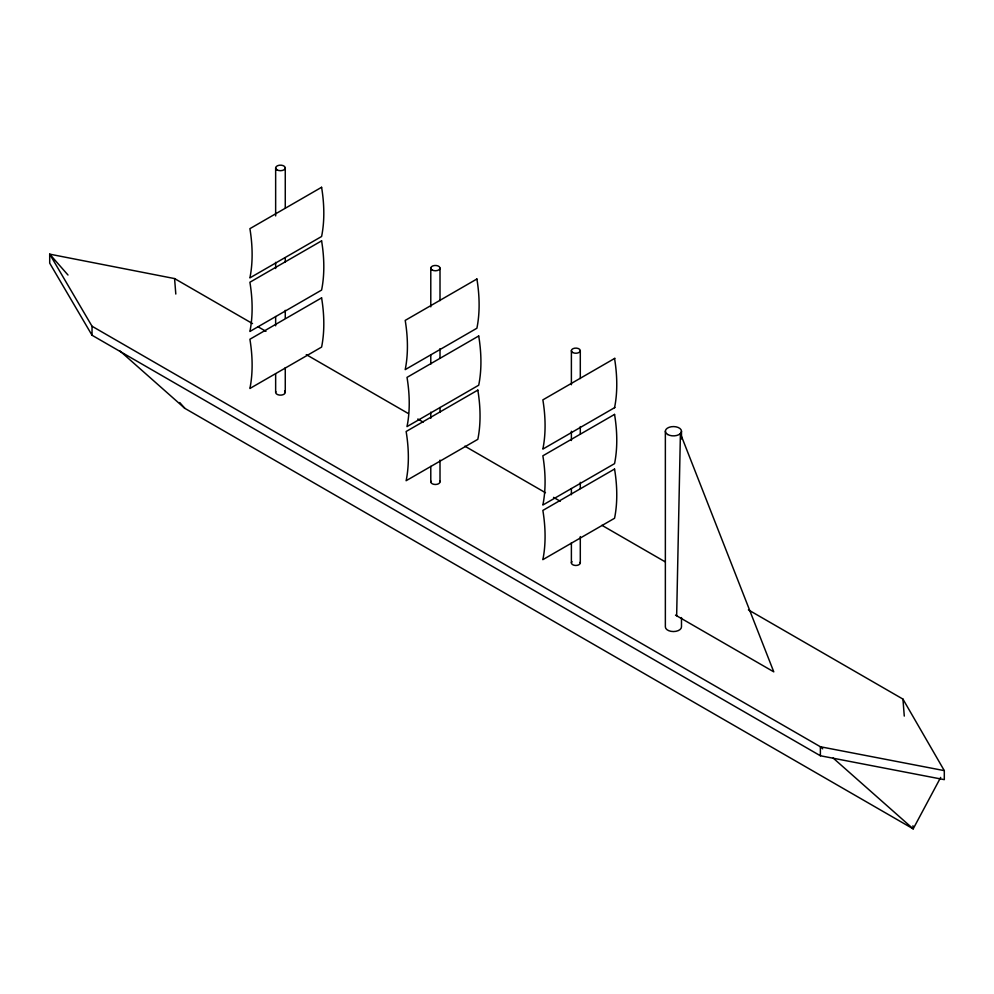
<?xml version="1.0" encoding="UTF-8"?>
<svg xmlns="http://www.w3.org/2000/svg" width="994" height="994" viewBox="0 0 994 994"><rect width="100%" height="100%" fill="white"/><g stroke="black" fill="none" stroke-linecap="round" stroke-linejoin="round"><path stroke-width="1.49" d="M676.653 615.771L680.405 433.558L773.779 671.845L675.51 615.112M940.684 777.407L913.188 828.859L184.834 408.348L119.864 350.882M614.913 358.275L542.861 399.874A146.752 84.726 60 0 1 542.861 449.089L614.913 407.49M67.99 275.015L49.7 254.153L49.7 263.149L92.032 335.251L820.385 755.763L944.3 779.644L944.3 770.636L820.385 746.755L92.032 326.243L49.7 254.153L174.584 278.581L252.526 323.584M257.893 326.691L265.957 331.337M306.276 354.622L408.41 413.579M417.815 419.008L423.195 422.115M464.844 446.169L545.482 492.726M553.546 497.373L560.256 501.249M601.917 525.304L665.085 561.772M748.395 609.869L902.937 699.093L944.3 770.636M822.709 748.817L820.385 746.755L820.385 755.763M833.146 758.049L913.188 828.859L912.952 825.765M179.752 402.545L184.834 408.348M902.937 699.093L904.279 716.09M174.584 278.581L175.801 294.038M681.486 431.234L681.486 439M681.486 617.572L681.486 626.891A8.064 4.659 0 0 1 673.423 631.55A8.064 4.659 0 0 1 665.359 626.891L665.359 431.234M580.297 350.671L580.297 378.552M580.297 426.588L580.297 434.328M580.297 482.351L580.297 488.551M580.297 536.574L580.297 562.902M571.388 350.671L571.388 384.753M571.388 431.234L571.388 440.528M571.388 488.551L571.388 494.739M571.388 542.774L571.388 562.902M440.007 268.119L440.007 300.635M440.007 348.646L440.007 357.939M440.007 407.49L440.007 412.137M440.007 460.135L440.007 481.817M430.787 268.119L430.787 306.835M430.787 354.833L430.787 364.127M430.787 412.137L430.787 418.325M430.787 466.335L430.787 481.817M285.266 167.924L285.266 208.168M285.266 257.695L285.266 262.341M285.266 310.327L285.266 318.068M285.266 367.606L285.266 392.369M275.649 167.924L275.649 215.909M275.649 262.341L275.649 268.529M275.649 316.514L275.649 325.808M275.649 373.794L275.649 392.369M92.032 326.243L92.032 335.251M284.619 390.977A4.808 2.783 0 0 1 281.078 395.127A4.808 2.783 0 0 1 275.81 391.648M439.845 481.133A4.61 2.659 0 0 1 435.397 484.488A4.61 2.659 0 0 1 430.936 481.133M580.136 562.244A4.448 2.572 0 0 1 575.253 565.449A4.448 2.572 0 0 1 571.985 561.622M614.553 358.486A146.752 84.726 60 0 1 614.553 407.702M321.596 187.282L249.904 228.67A146.752 84.726 60 0 1 249.904 277.885L321.596 236.497A146.752 84.726 60 0 0 321.596 187.282M321.596 240.859L249.904 282.246A146.752 84.726 60 0 1 249.904 331.462L321.596 290.074A146.752 84.726 60 0 0 321.596 240.859M321.596 297.865L249.904 339.252A146.752 84.726 60 0 1 249.904 388.48L321.596 347.08A146.752 84.726 60 0 0 321.596 297.865M476.896 279.003L405.204 320.403A146.752 84.726 60 0 1 405.204 369.619L476.896 328.231A146.752 84.726 60 0 0 476.896 279.003M478.71 335.984L407.018 377.385A146.752 84.726 60 0 1 407.018 426.6L478.71 385.212A146.752 84.726 60 0 0 478.71 335.984M477.828 390.108L406.136 431.495A146.752 84.726 60 0 1 406.136 480.711L477.828 439.323A146.752 84.726 60 0 0 477.828 390.108M614.553 414.411L542.861 455.811A146.752 84.726 60 0 1 542.861 505.027L614.553 463.639A146.752 84.726 60 0 0 614.553 414.411M614.553 469.044L542.861 510.431A146.752 84.726 60 0 1 542.861 559.647L614.553 518.259A146.752 84.726 60 0 0 614.553 469.044M572.693 352.497A4.448 2.572 0 0 0 580.136 351.342A4.448 2.572 0 0 0 574.694 348.186A4.448 2.572 0 0 0 572.693 352.497M432.129 269.995A4.61 2.659 0 0 0 439.845 268.802A4.61 2.659 0 0 0 434.204 265.547A4.61 2.659 0 0 0 432.129 269.995M277.053 169.887A4.808 2.783 0 0 0 285.104 168.645A4.808 2.783 0 0 0 279.215 165.24A4.808 2.783 0 0 0 277.053 169.887M667.719 434.515A8.064 4.659 0 0 0 681.213 432.44A8.064 4.659 0 0 0 671.335 426.737A8.064 4.659 0 0 0 667.719 434.515"/></g></svg>
